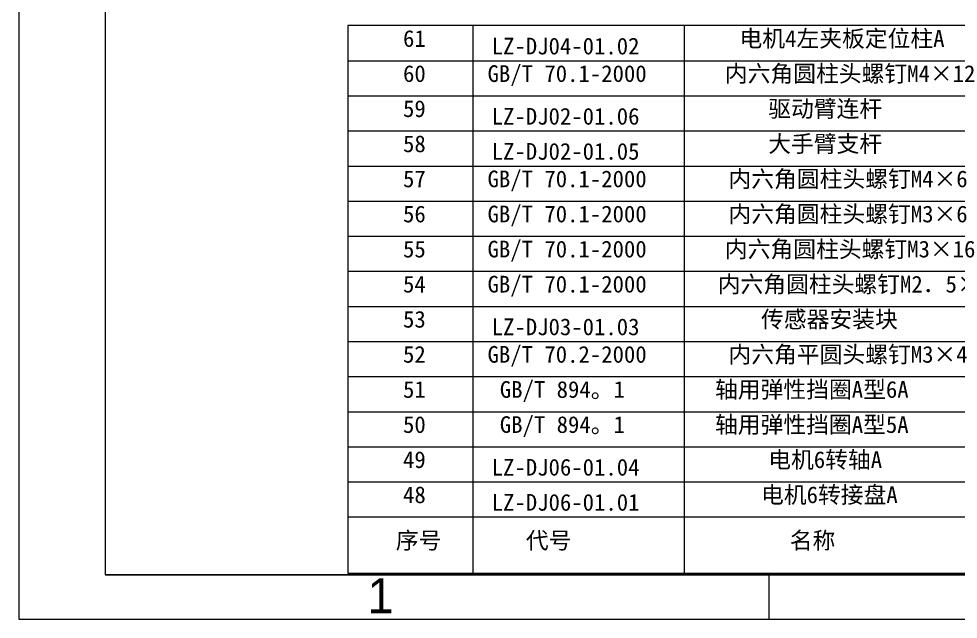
# Model space of a CAD drawing. Header units: millimetres. Extents: x 13 to 7248, y -1201 to 1478.
# Drawn here: x 13 to 682, y 7 to 434 of the extents above; entities that cross this region are included whole.
import ezdxf

# ---------------------------------------------------------------- set-up
doc = ezdxf.new("R2010")
doc.units = ezdxf.units.MM
doc.header["$LTSCALE"] = 5
doc.linetypes.add('SLD-实线', pattern=[0])
doc.layers.get('0').update_dxf_attribs({"lineweight": 30})
doc.layers.add('图框', color=7, linetype='SLD-实线')
doc.layers.add('文字层', color=7, linetype='SLD-实线')
doc.layers.add('粗实线', color=7, linetype='SLD-实线', lineweight=15)
doc.styles.add('SLDTEXTSTYLE0', font='')
doc.styles.add('SLDTEXTSTYLE2', font='')
doc.styles.get('SLDTEXTSTYLE0').set_extended_font_data('汉仪长仿宋体')
doc.styles.get('SLDTEXTSTYLE2').set_extended_font_data('宋体')

# ---------------------------------------------------------------- blocks, each defined once
blk = doc.blocks.new('SW_TABLEANNOTATION_0')
at = {"lineweight": 0}
for p, q in [((0, 0), (0, -390)), ((89.03, 0), (89.03, -350)), ((239.71, 0), (239.71, -350)), ((89.03, -350), (89.03, -390)), ((239.71, -350), (239.71, -390))]:
    blk.add_line(p, q, dxfattribs=at)
at = {"color": 0, "linetype": 'SLD-实线', "lineweight": 0}
for p, q in [((875.99, 0), (0, 0)), ((0, -25), (875.99, -25)), ((0, -50), (875.99, -50)), ((0, -75), (875.99, -75)), ((0, -100), (875.99, -100)), ((0, -125), (875.99, -125)), ((0, -150), (875.99, -150)), ((0, -175), (875.99, -175)), ((0, -200), (875.99, -200)), ((0, -225), (875.99, -225)), ((0, -250), (875.99, -250)), ((0, -275), (875.99, -275)), ((0, -300), (875.99, -300)), ((0, -325), (875.99, -325)), ((0, -350), (875.99, -350)), ((0, -390), (875.99, -390))]:
    blk.add_line(p, q, dxfattribs=at)
at = {"lineweight": 0, "attachment_point": 1, "style": 'SLDTEXTSTYLE2'}
for s, insert, char_height in [('61', (39.4, -3.21), 11.906), ('电机4左夹板定位柱A', (279.12, -3.21), 11.906), ('LZ-DJ04-01.02', (102.59, -8.6), 11.9062), ('内六角圆柱头螺钉M4×12', (268.7, -28.21), 11.9062), ('60', (39.4, -28.21), 11.906), ('GB/T 70.1-2000', (99.61, -28.21), 11.9062), ('59', (39.4, -53.21), 11.906), ('驱动臂连杆', (299.6, -53.21), 11.906), ('LZ-DJ02-01.06', (102.59, -58.6), 11.9062), ('58', (39.4, -78.21), 11.906), ('大手臂支杆', (299.6, -78.21), 11.906), ('LZ-DJ02-01.05', (102.59, -83.6), 11.9062), ('57', (39.4, -103.21), 11.906), ('GB/T 70.1-2000', (99.61, -103.21), 11.9062), ('内六角圆柱头螺钉M4×6', (271.27, -103.21), 11.9062), ('内六角圆柱头螺钉M3×6', (271.27, -128.21), 11.9062), ('56', (39.4, -128.21), 11.906), ('GB/T 70.1-2000', (99.61, -128.21), 11.9062), ('55', (39.39, -153.21), 11.906), ('GB/T 70.1-2000', (99.61, -153.21), 11.9062), ('内六角圆柱头螺钉M3×16', (268.71, -153.21), 11.9062), ('54', (39.39, -178.21), 11.906), ('GB/T 70.1-2000', (99.61, -178.21), 11.9062), ('内六角圆柱头螺钉M2．5×6', (263.59, -178.21), 11.9062), ('53', (39.39, -203.21), 11.906), ('传感器安装块', (294.48, -203.21), 11.906), ('LZ-DJ03-01.03', (102.59, -208.6), 11.9062), ('GB/T 70.2-2000', (99.61, -228.21), 11.9062), ('内六角平圆头螺钉M3×4', (271.26, -228.21), 11.9062), ('52', (39.39, -228.21), 11.906), ('51', (39.39, -253.21), 11.906), ('GB/T 894。1', (108.36, -253.21), 11.906), (' 轴用弹性挡圈A型6A', (253.59, -253.21), 11.9062), ('50', (39.39, -278.21), 11.906), ('GB/T 894。1', (108.36, -278.21), 11.906), (' 轴用弹性挡圈A型5A', (253.58, -278.21), 11.9062), ('49', (39.4, -303.21), 11.906), ('电机6转轴A', (299.6, -303.21), 11.906), ('LZ-DJ06-01.04', (102.59, -308.6), 11.9062), ('电机6转接盘A', (294.48, -328.21), 11.906), ('48', (39.4, -328.21), 11.906), ('LZ-DJ06-01.01', (102.59, -333.6), 11.9062), ('序号', (34.28, -360.71), 11.906), ('代号', (126.9, -360.71), 11.906), ('名称', (314.95, -360.71), 11.906)]:
    blk.add_mtext(s, dxfattribs=dict(at, insert=insert, char_height=char_height))

msp = doc.modelspace()

# ---------------------------------------------------------------- linework, layer by layer
at = {"layer": '图框', "color": 7, "linetype": 'SLD-实线', "lineweight": 0}
for p, q in [((12.5033, 1478.247), (12.5033, 6.747)), ((12.5033, 6.747), (2087.5033, 6.747))]:
    msp.add_line(p, q, dxfattribs=at)
at = {"layer": '文字层'}
msp.add_line((74.0033, 38.247), (2057.5033, 38.247), dxfattribs=at)
at = {"layer": '粗实线'}
for p, q in [((74.0033, 1448.247), (74.0033, 38.247)), ((547.0033, 38.247), (547.0033, 6.747))]:
    msp.add_line(p, q, dxfattribs=at)

# ---------------------------------------------------------------- block references
at = {"layer": '文字层'}
msp.add_blockref('SW_TABLEANNOTATION_0', (246.8847, 429.5524), dxfattribs=at)

# ---------------------------------------------------------------- texts
at = {"layer": '粗实线', "insert": (260.9537, 35.9707), "char_height": 25, "attachment_point": 1, "style": 'SLDTEXTSTYLE0'}
msp.add_mtext('1', dxfattribs=at)

doc.saveas('drawing.dxf')
